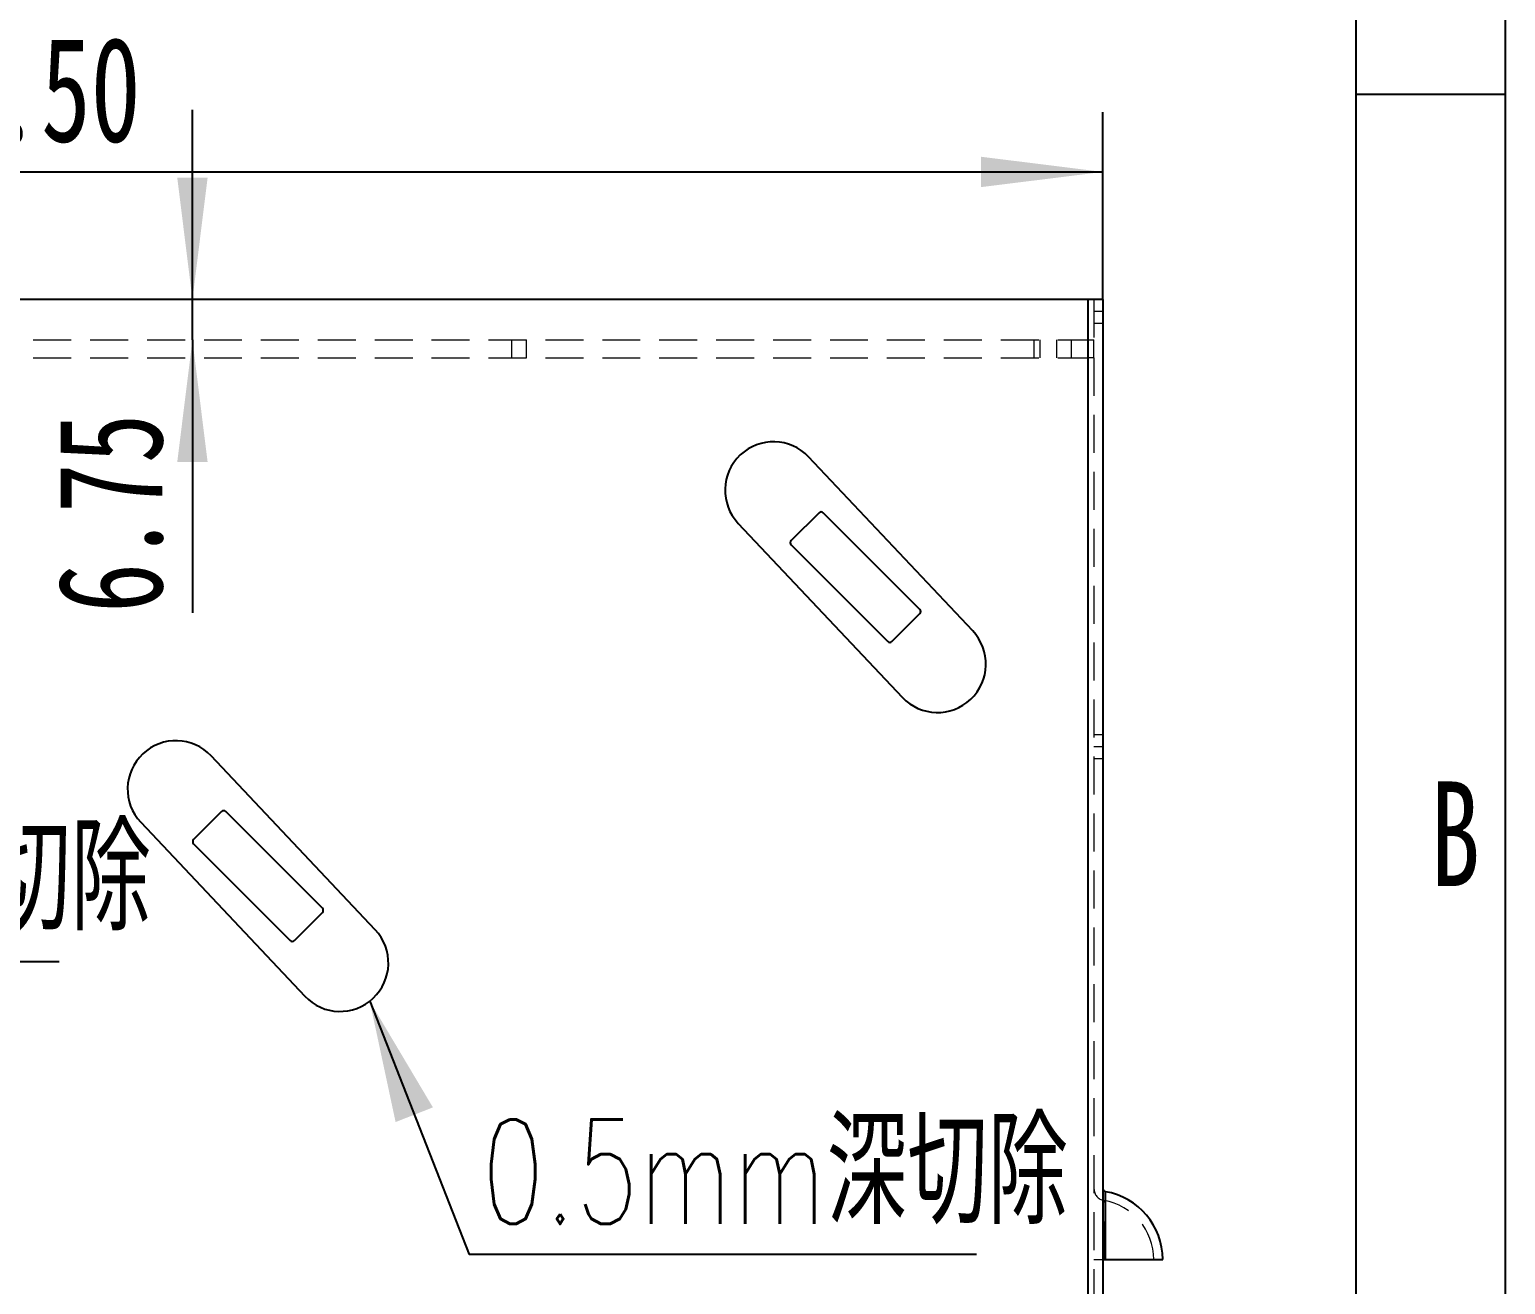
# Model space of a CAD drawing. Header units: millimetres. Extents: x 0 to 210, y 0 to 306.
# Drawn here: x 160.59 to 210, y 208.69 to 250.68 of the extents above; entities that cross this region are included whole.
import ezdxf

# ---------------------------------------------------------------- set-up
doc = ezdxf.new("R2010")
doc.units = ezdxf.units.MM
doc.linetypes.add('HIDDEN', pattern=[1.905, 1.27, -0.635])
doc.layers.add('图框', color=7, linetype='Continuous')
doc.layers.add('图纸格式', color=7, linetype='Continuous')
doc.styles.add('SLDTEXTSTYLE0', font='TXT', dxfattribs={"width": 0.7, "bigfont": 'bigfont'})
doc.styles.add('SLDTEXTSTYLE5', font='TXT', dxfattribs={"width": 0.7})
doc.dimstyles.new('SLDDIMSTYLE0', dxfattribs={"dimtxt": 3.5, "dimasz": 4.08, "dimexe": 0, "dimexo": 0.0625, "dimgap": 0.875, "dimtad": 2, "dimlfac": 5, "dimrnd": 1e-09, "dimzin": 4, "dimdsep": 46, "dimtxsty": 'SLDTEXTSTYLE5', "dimsah": 1, "dimcen": 0.09, "dimadec": 0, "dimazin": 1, "dimtfac": 1, "dimtofl": 0, "dimtmove": 0, "dimatfit": 3, "dimfxl": 0, "dimfrac": 2, "dimtolj": 1, "dimtzin": 12, "dimarcsym": 0})
doc.dimstyles.new('SLDDIMSTYLE1', dxfattribs={"dimtxt": 3.5, "dimasz": 4.08, "dimexe": 0, "dimexo": 0.0625, "dimgap": 0.875, "dimtad": 2, "dimlfac": 5, "dimrnd": 1e-09, "dimzin": 12, "dimdsep": 46, "dimtxsty": 'SLDTEXTSTYLE5', "dimsah": 1, "dimcen": 0.09, "dimadec": 0, "dimazin": 3, "dimtfac": 1, "dimtmove": 0, "dimatfit": 0, "dimfxl": 0, "dimfrac": 2, "dimtolj": 1, "dimtzin": 12, "dimarcsym": 0})
doc.dimstyles.new('SLDDIMSTYLE2', dxfattribs={"dimtxt": 0.18, "dimasz": 4.08, "dimexe": 0, "dimexo": 0.0625, "dimgap": 0, "dimtad": 0, "dimtih": 1, "dimtoh": 1, "dimdec": 0, "dimrnd": 1e-09, "dimzin": 0, "dimdsep": 46, "dimtxsty": 'Standard', "dimsah": 1, "dimcen": 0.09, "dimadec": 0, "dimazin": 0, "dimtfac": 4.08, "dimtdec": 0, "dimtofl": 0, "dimtmove": 0, "dimatfit": 3, "dimfxl": 0, "dimfrac": 2, "dimtolj": 1, "dimtzin": 0, "dimarcsym": 0})

# ---------------------------------------------------------------- blocks, each defined once
blk = doc.blocks.new('_D')
at = {"layer": '图纸格式'}
for p, q in [((124.025, 241.641), (124.025, 247.913)), ((196.525, 241.641), (196.525, 247.913)), ((124.025, 245.913), (196.525, 245.913))]:
    blk.add_line(p, q, dxfattribs=at)
for points in [[(124.025, 245.913), (128.105, 245.405), (128.105, 246.421)], [(196.525, 245.913), (192.445, 246.421), (192.445, 245.405)]]:
    blk.add_solid(points, dxfattribs=at)
at = {"layer": '图纸格式', "insert": (154.312, 250.424), "char_height": 3.5, "attachment_point": 1, "style": 'SLDTEXTSTYLE5'}
blk.add_mtext('362.50', dxfattribs=at)
blk = doc.blocks.new('_D_2')
at = {"layer": '图纸格式'}
for p, q in [((166.047, 241.641), (166.047, 247.991)), ((166.047, 240.291), (166.047, 241.641)), ((166.047, 240.291), (166.047, 231.164))]:
    blk.add_line(p, q, dxfattribs=at)
for points in [[(166.047, 241.641), (166.555, 245.721), (165.539, 245.721)], [(166.047, 240.291), (165.539, 236.211), (166.555, 236.211)]]:
    blk.add_solid(points, dxfattribs=at)
at = {"layer": '图纸格式', "insert": (161.535, 231.164), "char_height": 3.5, "attachment_point": 1, "rotation": 90, "style": 'SLDTEXTSTYLE5'}
blk.add_mtext('6.75', dxfattribs=at)
blk = doc.blocks.new('SW_NOTE_0_2')
at = {"layer": '图纸格式', "color": 0}
blk.add_line((16.987, 0), (0, 0), dxfattribs=at)
at = {"layer": '图纸格式', "color": 0, "insert": (0.423, 4.523), "char_height": 3.5, "attachment_point": 1, "style": 'SLDTEXTSTYLE0'}
blk.add_mtext('0.5mm深切除', dxfattribs=at)
blk = doc.blocks.new('SW_NOTE_0_3')
at = {"layer": '图纸格式', "color": 0}
blk.add_line((16.987, 0), (0, 0), dxfattribs=at)
at = {"layer": '图纸格式', "color": 0, "insert": (0.432, 4.547), "char_height": 3.5, "attachment_point": 1, "style": 'SLDTEXTSTYLE0'}
blk.add_mtext('0.5mm深切除', dxfattribs=at)

msp = doc.modelspace()

# ---------------------------------------------------------------- linework, layer by layer
at = {"color": 7, "linetype": 'Continuous', "lineweight": 25}
for p, q in [((196.02536459, 241.64058668), (124.52494397, 241.64058668)), ((196.02536459, 167.14058668), (196.02536459, 241.64058668)), ((196.52536459, 241.64058668), (196.02536459, 241.64058668)), ((196.52536459, 241.64058668), (196.52536459, 167.14058668)), ((192.16466531, 230.55986676), (186.67401499, 236.37817916)), ((187.02136566, 234.51395284), (186.08515628, 233.57774346)), ((190.39794196, 231.2787979), (187.16278701, 234.51395284)), ((184.31843293, 234.15525324), (189.80908324, 228.33694085)), ((186.08515628, 233.43632211), (189.32031122, 230.20116716)), ((189.46173258, 230.20116716), (190.39794196, 231.13737654)), ((172.16466531, 220.55986676), (166.67401499, 226.37817916)), ((167.02136566, 224.51395284), (166.08515628, 223.57774346)), ((170.39794196, 221.2787979), (167.16278701, 224.51395284)), ((164.31843293, 224.15525324), (169.80908324, 218.33694085)), ((166.08515628, 223.43632211), (169.32031122, 220.20116716)), ((169.46173258, 220.20116716), (170.39794196, 221.13737654)), ((196.60869792, 209.5308366), (196.60869792, 211.79866719)), ((196.52536459, 209.5308366), (196.60869792, 209.5308366)), ((196.60869792, 209.5308366), (198.52536459, 209.5308366))]:
    msp.add_line(p, q, dxfattribs=at)
at = {"color": 7, "linetype": 'HIDDEN', "lineweight": 18}
for p, q in [((196.22536459, 241.64058668), (196.22536459, 240.29058668)), ((196.22536459, 241.25004864), (196.52536459, 241.25004864)), ((196.22536459, 240.85016613), (196.52536459, 240.85016613)), ((124.52494397, 240.29058668), (196.02536459, 240.29058668)), ((176.72515428, 240.29058668), (176.72515428, 239.69058668)), ((177.22515428, 239.69058668), (177.22515428, 240.29058668)), ((194.22536459, 239.69058668), (194.22536459, 240.29058668)), ((194.42536459, 239.69058668), (194.42536459, 240.29058668)), ((194.97536459, 240.29058668), (194.97536459, 239.69058668)), ((195.47536459, 239.69058668), (195.47536459, 240.29058668)), ((196.02536459, 240.29058668), (196.22536459, 240.29058668)), ((196.22536459, 239.69058668), (196.22536459, 240.29058668)), ((124.52494397, 239.69058668), (196.02536459, 239.69058668)), ((196.22536459, 239.69058668), (196.02536459, 239.69058668)), ((196.22536459, 239.69058668), (196.22536459, 169.09058668)), ((196.22536459, 227.09058668), (196.52536459, 227.09058668)), ((196.22536459, 226.69058668), (196.52536459, 226.69058668)), ((196.22536459, 226.29058668), (196.52536459, 226.29058668)), ((196.55869792, 209.5308366), (196.55869792, 211.5028632)), ((196.22536459, 209.5308366), (196.52536459, 209.5308366))]:
    msp.add_line(p, q, dxfattribs=at)
at = {"color": 7, "linetype": 'Continuous', "lineweight": 25}
for centre, radius, start, end in [((185.49622396, 235.2667162), 1.61942632, 43.340395627, 223.340395627), ((187.09207633, 234.44324216), 0.1, 45, 135), ((186.15586696, 233.50703278), 0.1, 135, 225), ((190.32723128, 231.20808722), 0.1, 315, 45), ((190.98687427, 229.4484038), 1.61942632, 223.340395627, 43.340395627), ((189.3910219, 230.27187784), 0.1, 225, 315), ((165.49622396, 225.2667162), 1.61942632, 43.340395627, 223.340395627), ((167.09207633, 224.44324216), 0.1, 45, 135), ((166.15586696, 223.50703278), 0.1, 135, 225), ((170.32723128, 221.20808722), 0.1, 315, 45), ((170.98687427, 219.4484038), 1.61942632, 223.340395627, 43.340395627), ((169.3910219, 220.27187784), 0.1, 225, 315), ((196.62536459, 211.89726852), 0.1, 180, 260.405931773), ((196.22536459, 209.5308366), 2.3, 0, 80.405931773)]:
    msp.add_arc(centre, radius, start, end, dxfattribs=at)
at = {"color": 7, "linetype": 'HIDDEN', "lineweight": 18}
for centre, radius, start, end in [((196.62536459, 211.89726852), 0.4, 180, 260.405931773), ((196.22536459, 209.5308366), 2, 0, 80.405931773)]:
    msp.add_arc(centre, radius, start, end, dxfattribs=at)
at = {"layer": '图框'}
for p, q in [((210, 0), (210, 297)), ((210, 248.5), (205, 248.5))]:
    msp.add_line(p, q, dxfattribs=at)
at = {"layer": '图框', "lineweight": 25}
msp.add_line((205, 4.97293926), (205, 292), dxfattribs=at)

# ---------------------------------------------------------------- block references
at = {"layer": '图纸格式'}
for name, p in [('SW_NOTE_0_3', (144.60155317, 219.49223428)), ('SW_NOTE_0_2', (175.30645161, 209.69534061))]:
    msp.add_blockref(name, p, dxfattribs=at)

# ---------------------------------------------------------------- texts
at = {"layer": '图框', "insert": (208.32031252, 225.52069777), "char_height": 3.5, "attachment_point": 2, "style": 'SLDTEXTSTYLE5'}
msp.add_mtext('B', dxfattribs=at)

# ---------------------------------------------------------------- dimensions: what is measured, and where the dimension line sits
at = {"layer": '图纸格式'}
dim = msp.add_linear_dim(base=(196.52536459, 245.91273369), p1=(124.02494397, 241.64058668), p2=(196.52536459, 241.64058668), dimstyle='SLDDIMSTYLE0', dxfattribs=at)
dim.commit()
dim.dimension.update_dxf_attribs({"geometry": '_D', "text_midpoint": (158.91504251, 245.91273369), "dimtype": 160})
dim = msp.add_linear_dim(base=(166.04719956, 241.64058668), p1=(196.22536459, 240.29058668), p2=(196.52536459, 241.64058668), angle=90, dimstyle='SLDDIMSTYLE1', dxfattribs=at)
dim.commit()
dim.dimension.update_dxf_attribs({"geometry": '_D_2', "text_midpoint": (166.04719956, 234.22886738), "dimtype": 160})

# ---------------------------------------------------------------- leaders
for points in [[(171.98286094, 218.17147303), (175.30645161, 209.69534061)], [(154.92983727, 210.66927185), (172.91696535, 191.77419366)]]:
    msp.add_leader(points, dimstyle='SLDDIMSTYLE2', dxfattribs=at)

doc.saveas('drawing.dxf')
